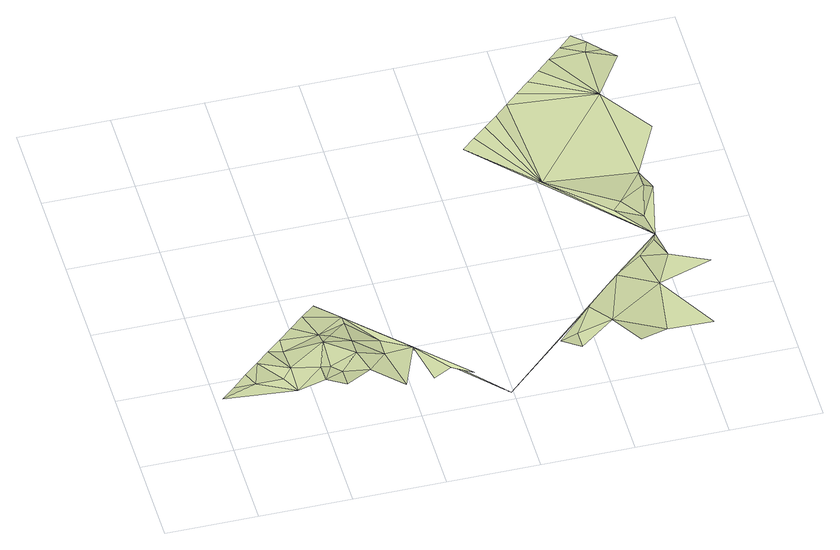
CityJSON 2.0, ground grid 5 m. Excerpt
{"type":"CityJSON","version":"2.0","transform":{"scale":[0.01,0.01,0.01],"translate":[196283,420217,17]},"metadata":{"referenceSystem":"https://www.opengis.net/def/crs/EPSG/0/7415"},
"CityObjects":{
"landuse1":{"type":"LandUse","attributes":{"3df_class":"Terrain","bgt_fysiekvoorkomen":"erf","bgt_status":"bestaand","identificatienamespace":"NL.IMGeo","onbegroeidterreindeeloptalud":"false","relatievehoogteligging":0,"aantal_punten":0},"geometry":[{"type":"MultiSurface","lod":"1","boundaries":[[[0,1,2]],[[1,3,2]],[[4,1,0]],[[1,5,3]],[[1,6,5]],[[4,6,1]],[[6,7,5]],[[7,8,5]],[[4,7,6]],[[7,9,8]],[[10,7,4]],[[11,8,9]],[[12,10,4]],[[13,9,7]],[[10,13,7]],[[11,9,14]],[[15,10,12]],[[16,11,14]],[[17,15,12]],[[12,18,17]],[[13,14,9]],[[15,13,10]],[[19,16,14]],[[17,20,15]],[[13,15,20]],[[18,21,17]],[[14,13,22]],[[22,13,23]],[[21,20,17]],[[20,23,13]],[[24,19,14]],[[25,14,22]],[[24,26,19]],[[25,22,23]],[[24,14,25]],[[20,21,27]],[[27,23,20]],[[25,23,28]],[[29,27,21]],[[25,28,24]],[[28,23,27]],[[30,26,24]],[[28,30,24]],[[30,27,29]],[[27,30,28]],[[31,26,30]],[[32,30,33]],[[34,30,32]],[[35,36,37]],[[38,39,31]],[[35,37,38]],[[40,37,36]],[[38,37,40]],[[39,41,31]],[[38,40,39]],[[40,42,43]],[[44,45,46]],[[46,45,47]],[[39,40,48]],[[48,40,43]],[[47,45,49]],[[41,45,44]],[[45,50,49]],[[39,48,51]],[[48,43,52]],[[39,51,41]],[[45,53,54]],[[41,53,45]],[[48,55,51]],[[51,55,56]],[[45,54,57]],[[56,41,51]],[[50,45,58]],[[54,53,59]],[[41,59,53]],[[41,56,55]],[[48,60,55]],[[61,50,58]],[[54,59,62]],[[58,45,57]],[[59,41,63]],[[64,61,58]],[[54,62,57]],[[59,63,62]],[[64,58,65]],[[62,63,57]],[[65,58,66]],[[58,57,67]],[[66,68,69]],[[66,58,68]],[[70,71,69]],[[68,70,69]],[[72,68,58]],[[68,73,70]],[[72,73,68]]]}]}
},
"vertices":[
[38,375,74],[223,425,89],[115,442,69],[193,510,79],[423,325,86],[271,577,79],[373,425,85],[423,475,105],[348,644,79],[423,625,79],[573,425,125],[426,712,79],[573,325,127],[623,575,148],[623,675,105],[623,425,115],[504,779,81],[673,375,115],[673,275,120],[581,846,81],[773,475,130],[823,375,92],[673,625,131],[773,575,123],[773,775,99],[773,725,102],[659,914,77],[923,475,81],[923,575,84],[973,225,88],[1073,475,94],[1484,43,77],[1223,275,101],[1123,225,98],[1323,175,133],[1822,325,93],[1922,275,77],[1922,375,78],[2022,525,100],[2222,725,90],[2122,425,79],[2493,978,77],[2222,225,103],[2372,275,91],[1695,1819,86],[2022,1475,94],[1768,1883,86],[1842,1947,86],[2422,625,79],[1916,2011,87],[1989,2075,91],[2372,825,93],[2622,275,85],[2322,1175,101],[2372,1225,106],[2522,825,72],[2472,925,89],[2522,1425,87],[2472,2025,97],[2472,1125,74],[2722,725,75],[2063,2139,92],[2522,1325,94],[2572,1325,71],[2137,2204,94],[2210,2268,95],[2284,2332,101],[2672,1725,97],[2472,2325,112],[2358,2396,104],[2498,2396,111],[2431,2460,110],[2630,2269,99],[2564,2333,102]
]}
